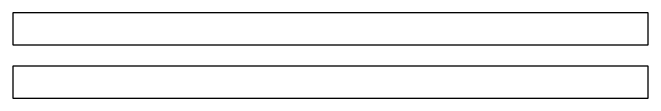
# Model space of a CAD drawing. Header units: metres. Extents: x -185 to 1201, y -340 to 309.
# Drawn here: x 1082 to 1201, y 148 to 164 of the extents above; entities that cross this region are included whole.
import ezdxf

# ---------------------------------------------------------------- set-up
doc = ezdxf.new("R2010")
doc.units = ezdxf.units.M

msp = doc.modelspace()

# ---------------------------------------------------------------- linework, layer by layer
for p, q in [((1201, 164), (1082, 164)), ((1082, 164), (1082, 158)), ((1201, 158), (1201, 164)), ((1082, 158), (1201, 158)), ((1201, 154), (1082, 154)), ((1082, 154), (1082, 148)), ((1201, 148), (1201, 154)), ((1082, 148), (1201, 148))]:
    msp.add_line(p, q)

doc.saveas('drawing.dxf')
